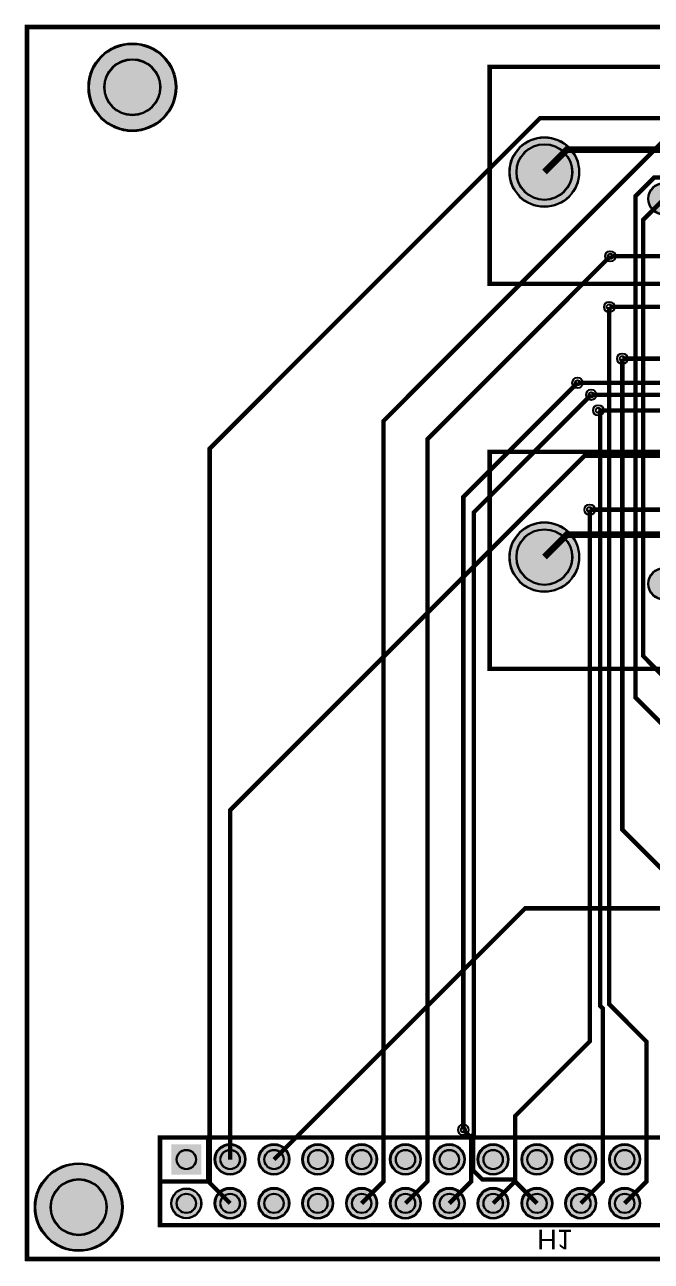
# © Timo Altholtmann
# Model space of a CAD drawing. Header units: millimetres. Extents: x 0 to 108, y 0 to 71.
# Drawn here: x -0.2 to 36.1, y -0.1 to 71.5 of the extents above; entities that cross this region are included whole.
import ezdxf

# ---------------------------------------------------------------- set-up
doc = ezdxf.new("R2010")
doc.units = ezdxf.units.MM
for name, color, linetype, true_color in [('BoardOutLine', 7, 'Continuous', 0xff00ff), ('BottomLayer', 7, 'Continuous', 0x0000ff), ('BottomSilkLayer', 7, 'Continuous', 0x66cc33), ('BottomSolderMaskLayer', 7, 'Continuous', 0xaa00ff), ('Hole', 7, 'Continuous', 0x222222), ('Multi-Layer', 7, 'Continuous', 0xc0c0c0), ('TopLayer', 7, 'Continuous', 0xff0000), ('TopSilkLayer', 7, 'Continuous', 0xffcc00), ('TopSolderMaskLayer', 7, 'Continuous', 0x800080)]:
    doc.layers.add(name, color=color, linetype=linetype, true_color=true_color)
doc.styles.get("Standard").update_dxf_attribs({"font": 'arial.ttf'})

msp = doc.modelspace()

# ---------------------------------------------------------------- hatches: boundary and pattern name
at = {"layer": 'BottomSolderMaskLayer'}
for points in [[(3.491, 67.88, 1), (8.592, 67.88, 1)], [(27.89, 62.966, 1), (31.94, 62.966, 1)], [(35.93, 61.418, 1), (37.78, 61.418, 1)], [(27.89, 40.664, 1), (31.94, 40.664, 1)], [(35.93, 39.117, 1), (37.78, 39.117, 1)], [(8.293, 4.892), (10.044, 4.892), (10.044, 6.642), (8.293, 6.642)], [(10.833, 5.767, 1), (12.584, 5.767, 1)], [(13.373, 5.767, 1), (15.124, 5.767, 1)], [(15.913, 5.767, 1), (17.664, 5.767, 1)], [(18.453, 5.767, 1), (20.204, 5.767, 1)], [(20.993, 5.767, 1), (22.744, 5.767, 1)], [(23.533, 5.767, 1), (25.284, 5.767, 1)], [(26.073, 5.767, 1), (27.824, 5.767, 1)], [(28.613, 5.767, 1), (30.364, 5.767, 1)], [(31.153, 5.767, 1), (32.904, 5.767, 1)], [(33.693, 5.767, 1), (35.444, 5.767, 1)], [(0.381, 3.008, 1), (5.482, 3.008, 1)], [(8.293, 3.227, 1), (10.044, 3.227, 1)], [(10.833, 3.227, 1), (12.584, 3.227, 1)], [(13.373, 3.227, 1), (15.124, 3.227, 1)], [(15.913, 3.227, 1), (17.664, 3.227, 1)], [(18.453, 3.227, 1), (20.204, 3.227, 1)], [(20.993, 3.227, 1), (22.744, 3.227, 1)], [(23.533, 3.227, 1), (25.284, 3.227, 1)], [(26.073, 3.227, 1), (27.824, 3.227, 1)], [(28.613, 3.227, 1), (30.364, 3.227, 1)], [(31.153, 3.227, 1), (32.904, 3.227, 1)], [(33.693, 3.227, 1), (35.444, 3.227, 1)]]:
    msp.add_hatch(color=256, dxfattribs=at).paths.add_polyline_path(points)
at = {"layer": 'Multi-Layer'}
for points in [[(27.915, 62.966, 1), (31.915, 62.966, 1)], [(35.955, 61.418, 1), (37.755, 61.418, 1)], [(27.915, 40.664, 1), (31.915, 40.664, 1)], [(35.955, 39.117, 1), (37.755, 39.117, 1)], [(8.318, 4.917), (10.018, 4.917), (10.018, 6.617), (8.318, 6.617)], [(10.858, 5.767, 1), (12.558, 5.767, 1)], [(13.398, 5.767, 1), (15.098, 5.767, 1)], [(15.938, 5.767, 1), (17.638, 5.767, 1)], [(18.478, 5.767, 1), (20.178, 5.767, 1)], [(21.018, 5.767, 1), (22.718, 5.767, 1)], [(23.558, 5.767, 1), (25.258, 5.767, 1)], [(26.098, 5.767, 1), (27.798, 5.767, 1)], [(28.638, 5.767, 1), (30.338, 5.767, 1)], [(31.178, 5.767, 1), (32.878, 5.767, 1)], [(33.718, 5.767, 1), (35.418, 5.767, 1)], [(8.318, 3.227, 1), (10.018, 3.227, 1)], [(10.858, 3.227, 1), (12.558, 3.227, 1)], [(13.398, 3.227, 1), (15.098, 3.227, 1)], [(15.938, 3.227, 1), (17.638, 3.227, 1)], [(18.478, 3.227, 1), (20.178, 3.227, 1)], [(21.018, 3.227, 1), (22.718, 3.227, 1)], [(23.558, 3.227, 1), (25.258, 3.227, 1)], [(26.098, 3.227, 1), (27.798, 3.227, 1)], [(28.638, 3.227, 1), (30.338, 3.227, 1)], [(31.178, 3.227, 1), (32.878, 3.227, 1)], [(33.718, 3.227, 1), (35.418, 3.227, 1)]]:
    msp.add_hatch(color=256, dxfattribs=at).paths.add_polyline_path(points)
at = {"layer": 'TopSolderMaskLayer'}
for points in [[(3.491, 67.88, 1), (8.592, 67.88, 1)], [(27.89, 62.966, 1), (31.94, 62.966, 1)], [(35.93, 61.418, 1), (37.78, 61.418, 1)], [(27.89, 40.664, 1), (31.94, 40.664, 1)], [(35.93, 39.117, 1), (37.78, 39.117, 1)], [(8.293, 4.892), (10.044, 4.892), (10.044, 6.642), (8.293, 6.642)], [(10.833, 5.767, 1), (12.584, 5.767, 1)], [(13.373, 5.767, 1), (15.124, 5.767, 1)], [(15.913, 5.767, 1), (17.664, 5.767, 1)], [(18.453, 5.767, 1), (20.204, 5.767, 1)], [(20.993, 5.767, 1), (22.744, 5.767, 1)], [(23.533, 5.767, 1), (25.284, 5.767, 1)], [(26.073, 5.767, 1), (27.824, 5.767, 1)], [(28.613, 5.767, 1), (30.364, 5.767, 1)], [(31.153, 5.767, 1), (32.904, 5.767, 1)], [(33.693, 5.767, 1), (35.444, 5.767, 1)], [(0.381, 3.008, 1), (5.482, 3.008, 1)], [(8.293, 3.227, 1), (10.044, 3.227, 1)], [(10.833, 3.227, 1), (12.584, 3.227, 1)], [(13.373, 3.227, 1), (15.124, 3.227, 1)], [(15.913, 3.227, 1), (17.664, 3.227, 1)], [(18.453, 3.227, 1), (20.204, 3.227, 1)], [(20.993, 3.227, 1), (22.744, 3.227, 1)], [(23.533, 3.227, 1), (25.284, 3.227, 1)], [(26.073, 3.227, 1), (27.824, 3.227, 1)], [(28.613, 3.227, 1), (30.364, 3.227, 1)], [(31.153, 3.227, 1), (32.904, 3.227, 1)], [(33.693, 3.227, 1), (35.444, 3.227, 1)]]:
    msp.add_hatch(color=256, dxfattribs=at).paths.add_polyline_path(points)

# ---------------------------------------------------------------- linework, layer by layer
at = {"layer": 'BoardOutLine', "const_width": 0.254}
msp.add_lwpolyline([(106.139, 0), (-0.061, 0), (-0.061, 71.365), (106.139, 71.365), (106.139, 0)], close=True, dxfattribs=at)
at = {"layer": 'BottomLayer', "const_width": 0.254}
for points in [[(63.077, 64.26), (61.247, 66.09), (29.662, 66.09), (10.52, 46.947), (10.52, 4.416), (11.708, 3.227)], [(19.328, 3.227), (20.598, 4.497), (20.598, 48.554), (37.7, 65.656), (60.795, 65.656), (61.77, 64.68), (61.77, 63.74), (64.09, 61.42), (64.456, 61.42)], [(39.616, 61.42), (38.387, 62.649), (36.279, 62.649), (35.187, 61.557), (35.187, 32.543), (55.064, 12.666)], [(36.856, 61.42), (35.641, 60.204), (35.641, 34.928), (62.723, 7.846), (62.723, 5.229), (63.455, 4.497), (64.296, 4.497), (65.15, 3.643), (65.15, 2.856), (65.985, 2.022), (69.572, 2.022), (70.237, 2.687), (70.237, 3.622), (71.112, 4.497), (72.77, 4.497), (74.04, 5.767)], [(33.734, 58.088), (23.138, 47.492), (23.138, 4.497), (21.868, 3.227)], [(33.676, 55.152), (33.676, 14.754), (35.838, 12.591), (35.838, 4.497), (34.568, 3.227)], [(34.432, 52.157), (34.432, 24.879), (38.378, 20.932), (38.378, 4.497), (37.108, 3.227)], [(25.218, 7.487), (25.218, 44.137), (31.837, 50.756)], [(24.408, 3.227), (25.678, 4.497), (25.678, 7.083), (25.83, 7.234), (25.83, 43.261), (32.632, 50.063)], [(32.028, 3.227), (33.298, 4.497), (33.298, 14.517), (33.153, 14.662), (33.153, 49.05), (33.041, 49.162)], [(32.542, 43.409), (32.542, 12.607), (28.218, 8.283), (28.218, 4.497), (26.948, 3.227)]]:
    msp.add_lwpolyline(points, dxfattribs=at)
at = {"layer": 'BottomSilkLayer', "const_width": 0.254}
msp.add_lwpolyline([(7.644, 1.957), (51.332, 1.957), (51.332, 7.037), (7.644, 7.037), (7.644, 1.957)], close=True, dxfattribs=at)
msp.add_lwpolyline([(7.644, 4.497), (10.438, 4.497), (10.438, 7.037)], dxfattribs=at)
at = {"layer": 'BottomSolderMaskLayer'}
for centre, radius in [((6.042, 67.88), 2.551), ((6.041, 67.88), 1.633), ((29.915, 62.966), 2.025), ((29.915, 62.966), 1.62), ((36.855, 61.418), 0.925), ((29.915, 40.664), 2.025), ((29.915, 40.664), 1.62), ((36.855, 39.117), 0.925), ((11.708, 5.767), 0.875), ((14.248, 5.767), 0.875), ((16.788, 5.767), 0.875), ((19.328, 5.767), 0.875), ((21.868, 5.767), 0.875), ((24.408, 5.767), 0.875), ((26.948, 5.767), 0.875), ((29.488, 5.767), 0.875), ((32.028, 5.767), 0.875), ((34.568, 5.767), 0.875), ((9.169, 5.767), 0.566), ((11.708, 5.767), 0.566), ((14.248, 5.767), 0.566), ((16.788, 5.767), 0.566), ((19.328, 5.767), 0.566), ((21.868, 5.767), 0.566), ((24.408, 5.767), 0.566), ((26.948, 5.767), 0.566), ((29.488, 5.767), 0.566), ((32.028, 5.767), 0.566), ((34.568, 5.767), 0.566), ((2.932, 3.008), 2.551), ((2.931, 3.008), 1.633), ((9.168, 3.227), 0.875), ((9.168, 3.227), 0.566), ((11.708, 3.227), 0.875), ((11.708, 3.227), 0.566), ((14.248, 3.227), 0.875), ((14.248, 3.227), 0.566), ((16.788, 3.227), 0.875), ((16.788, 3.227), 0.566), ((19.328, 3.227), 0.875), ((19.328, 3.227), 0.566), ((21.868, 3.227), 0.875), ((21.868, 3.227), 0.566), ((24.408, 3.227), 0.875), ((24.408, 3.227), 0.566), ((26.948, 3.227), 0.875), ((26.948, 3.227), 0.566), ((29.488, 3.227), 0.875), ((29.488, 3.227), 0.566), ((32.028, 3.227), 0.875), ((32.028, 3.227), 0.566), ((34.568, 3.227), 0.875), ((34.568, 3.227), 0.566)]:
    msp.add_circle(centre, radius, dxfattribs=at)
at = {"layer": 'Hole'}
for centre in [(33.734, 58.088), (33.676, 55.152), (34.431, 52.157), (31.837, 50.756), (32.632, 50.063), (33.041, 49.162), (32.542, 43.409), (25.218, 7.487)]:
    msp.add_circle(centre, 0.152, dxfattribs=at)
at = {"layer": 'Multi-Layer'}
for centre, radius in [((6.042, 67.88), 2.5), ((6.041, 67.88), 1.6), ((29.915, 62.966), 2), ((29.915, 62.966), 1.6), ((36.855, 61.418), 0.9), ((33.734, 58.088), 0.305), ((33.676, 55.152), 0.305), ((34.431, 52.157), 0.305), ((31.837, 50.756), 0.305), ((32.632, 50.063), 0.305), ((33.041, 49.162), 0.305), ((32.542, 43.409), 0.305), ((29.915, 40.664), 2), ((29.915, 40.664), 1.6), ((36.855, 39.117), 0.9), ((25.218, 7.487), 0.305), ((11.708, 5.767), 0.85), ((14.248, 5.767), 0.85), ((16.788, 5.767), 0.85), ((19.328, 5.767), 0.85), ((21.868, 5.767), 0.85), ((24.408, 5.767), 0.85), ((26.948, 5.767), 0.85), ((29.488, 5.767), 0.85), ((32.028, 5.767), 0.85), ((34.568, 5.767), 0.85), ((9.169, 5.767), 0.55), ((11.708, 5.767), 0.55), ((14.248, 5.767), 0.55), ((16.788, 5.767), 0.55), ((19.328, 5.767), 0.55), ((21.868, 5.767), 0.55), ((24.408, 5.767), 0.55), ((26.948, 5.767), 0.55), ((29.488, 5.767), 0.55), ((32.028, 5.767), 0.55), ((34.568, 5.767), 0.55), ((2.932, 3.008), 2.5), ((2.931, 3.008), 1.6), ((9.168, 3.227), 0.85), ((9.168, 3.227), 0.55), ((11.708, 3.227), 0.85), ((11.708, 3.227), 0.55), ((14.248, 3.227), 0.85), ((14.248, 3.227), 0.55), ((16.788, 3.227), 0.85), ((16.788, 3.227), 0.55), ((19.328, 3.227), 0.85), ((19.328, 3.227), 0.55), ((21.868, 3.227), 0.85), ((21.868, 3.227), 0.55), ((24.408, 3.227), 0.85), ((24.408, 3.227), 0.55), ((26.948, 3.227), 0.85), ((26.948, 3.227), 0.55), ((29.488, 3.227), 0.85), ((29.488, 3.227), 0.55), ((32.028, 3.227), 0.85), ((32.028, 3.227), 0.55), ((34.568, 3.227), 0.85), ((34.568, 3.227), 0.55)]:
    msp.add_circle(centre, radius, dxfattribs=at)
at = {"layer": 'TopLayer'}
for points, const_width in [([(38.226, 64.26), (31.209, 64.26), (29.916, 62.967)], 0.381), ([(67.216, 61.42), (65.945, 62.691), (47.429, 62.691), (46.517, 61.779), (46.517, 60.937), (43.667, 58.088), (33.734, 58.088)], 0.254), ([(53.417, 61.42), (42.753, 50.756), (31.837, 50.756)], 0.254), ([(61.696, 61.42), (43.686, 43.409), (32.542, 43.409)], 0.254), ([(56.177, 61.42), (43.919, 49.162), (33.041, 49.162)], 0.254), ([(47.897, 61.42), (41.629, 55.152), (33.676, 55.152)], 0.254), ([(50.657, 61.42), (41.394, 52.157), (34.432, 52.157)], 0.254), ([(51.491, 55.219), (42.807, 46.535), (32.241, 46.535), (11.708, 26.003), (11.708, 5.767)], 0.254), ([(32.632, 50.063), (43.926, 50.063), (45.79, 51.927)], 0.254), ([(38.226, 41.958), (31.209, 41.958), (29.916, 40.665)], 0.381), ([(68.834, 20.318), (28.8, 20.318), (14.248, 5.767)], 0.254), ([(25.218, 7.487), (25.792, 6.914), (25.792, 5.135), (26.316, 4.61), (28.105, 4.61), (29.488, 3.227)], 0.254)]:
    msp.add_lwpolyline(points, dxfattribs=dict(at, const_width=const_width))
at = {"layer": 'TopSilkLayer', "const_width": 0.254}
msp.add_lwpolyline([(106.132, 0.008), (-0.068, 0.008), (-0.068, 71.373), (106.132, 71.373), (106.132, 0.008)], close=True, dxfattribs=at)
for points in [[(79.831, 56.489), (26.745, 56.489), (26.745, 69.062), (79.958, 69.062), (79.958, 56.616)], [(79.831, 34.187), (26.745, 34.187), (26.745, 46.76), (79.958, 46.76), (79.958, 34.314)], [(52.532, 0.008), (6.432, 0.008)]]:
    msp.add_lwpolyline(points, dxfattribs=at)
at = {"layer": 'TopSilkLayer'}
for centre, radius in [((6.042, 67.88), 2.5), ((11.701, 5.778), 0.9), ((14.242, 5.778), 0.9), ((16.782, 5.778), 0.9), ((19.322, 5.778), 0.9), ((21.862, 5.778), 0.9), ((24.402, 5.778), 0.9), ((26.942, 5.778), 0.9), ((29.482, 5.778), 0.9), ((32.022, 5.778), 0.9), ((34.562, 5.778), 0.9), ((2.932, 3.008), 2.5), ((11.701, 3.238), 0.9), ((14.242, 3.238), 0.9), ((16.782, 3.238), 0.9), ((19.322, 3.238), 0.9), ((21.862, 3.238), 0.9), ((24.402, 3.238), 0.9), ((26.942, 3.238), 0.9), ((29.482, 3.238), 0.9), ((32.022, 3.238), 0.9), ((34.562, 3.238), 0.9)]:
    msp.add_circle(centre, radius, dxfattribs=at)
at = {"layer": 'TopSolderMaskLayer'}
for centre, radius in [((6.042, 67.88), 2.551), ((6.041, 67.88), 1.633), ((29.915, 62.966), 2.025), ((29.915, 62.966), 1.62), ((36.855, 61.418), 0.925), ((29.915, 40.664), 2.025), ((29.915, 40.664), 1.62), ((36.855, 39.117), 0.925), ((11.708, 5.767), 0.875), ((14.248, 5.767), 0.875), ((16.788, 5.767), 0.875), ((19.328, 5.767), 0.875), ((21.868, 5.767), 0.875), ((24.408, 5.767), 0.875), ((26.948, 5.767), 0.875), ((29.488, 5.767), 0.875), ((32.028, 5.767), 0.875), ((34.568, 5.767), 0.875), ((9.169, 5.767), 0.566), ((11.708, 5.767), 0.566), ((14.248, 5.767), 0.566), ((16.788, 5.767), 0.566), ((19.328, 5.767), 0.566), ((21.868, 5.767), 0.566), ((24.408, 5.767), 0.566), ((26.948, 5.767), 0.566), ((29.488, 5.767), 0.566), ((32.028, 5.767), 0.566), ((34.568, 5.767), 0.566), ((2.932, 3.008), 2.551), ((2.931, 3.008), 1.633), ((9.168, 3.227), 0.875), ((9.168, 3.227), 0.566), ((11.708, 3.227), 0.875), ((11.708, 3.227), 0.566), ((14.248, 3.227), 0.875), ((14.248, 3.227), 0.566), ((16.788, 3.227), 0.875), ((16.788, 3.227), 0.566), ((19.328, 3.227), 0.875), ((19.328, 3.227), 0.566), ((21.868, 3.227), 0.875), ((21.868, 3.227), 0.566), ((24.408, 3.227), 0.875), ((24.408, 3.227), 0.566), ((26.948, 3.227), 0.875), ((26.948, 3.227), 0.566), ((29.488, 3.227), 0.875), ((29.488, 3.227), 0.566), ((32.028, 3.227), 0.875), ((32.028, 3.227), 0.566), ((34.568, 3.227), 0.875), ((34.568, 3.227), 0.566)]:
    msp.add_circle(centre, radius, dxfattribs=at)

# ---------------------------------------------------------------- texts
at = {"layer": 'BottomSilkLayer', "text_generation_flag": 2}
msp.add_text('H1', height=1.143, rotation=180, dxfattribs=at).set_placement((29.489, 1.702))

doc.saveas('drawing.dxf')
